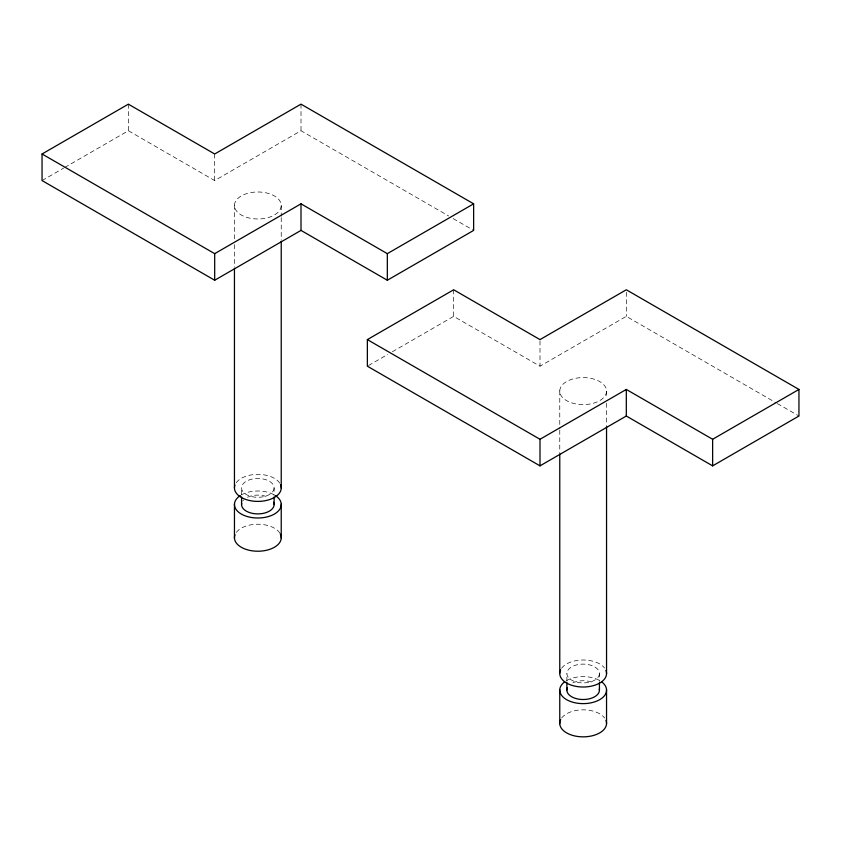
<?xml version="1.0" encoding="UTF-8"?>
<svg xmlns="http://www.w3.org/2000/svg" width="841" height="841" viewBox="0 0 841 841"><rect width="100%" height="100%" fill="white"/><g stroke="black" fill="none" stroke-linecap="round" stroke-linejoin="round"><path stroke-width="0.63" stroke-dasharray="4.21 3.15" d="M241.577 494.434L241.577 488.179M566.887 681.315L566.887 673.799M42.05 180.563L63.632 168.105M64.768 167.454L128.368 130.733L214.686 180.563L301.004 130.733L448.652 215.979M368.495 365.53L387.806 354.387M392.348 351.759L453.677 316.353L539.996 366.192L626.314 316.353L776.232 402.913M777.368 403.564L798.95 416.022M453.194 218.597L473.641 230.402M599.423 673.799A16.273 9.398 0 0 1 574.582 681.494A16.273 9.398 0 0 1 575.465 665.231A16.273 9.398 0 0 1 599.423 673.799L599.433 681.357M274.113 488.179A16.273 9.398 0 0 1 249.262 495.875A16.273 9.398 0 0 1 250.155 479.601A16.273 9.398 0 0 1 274.113 488.179L274.113 495.738M626.314 292.311L626.314 316.353M606.55 391.38A23.401 13.509 0 0 1 571.05 402.66A23.401 13.509 0 0 1 571.869 379.27A23.401 13.509 0 0 1 606.55 391.38L606.55 397.951M606.55 403.207L606.55 425.535M559.77 390.834L559.77 428.921M559.77 430.235L559.77 452.563M539.996 340.878L539.996 366.192M453.677 289.777L453.677 316.353M301.004 104.158L301.004 130.733M281.23 205.761A23.401 13.509 0 0 1 245.74 217.041A23.401 13.509 0 0 1 246.56 193.651A23.401 13.509 0 0 1 281.23 205.761L281.23 216.263M281.23 217.577L281.23 239.906M234.45 205.215L234.45 239.359M234.45 244.615L234.45 266.944M214.686 153.987L214.686 180.563M128.368 104.158L128.368 130.733M561.704 717.951A23.401 13.509 0 0 1 583.202 709.836A23.401 13.509 0 0 1 604.647 718.004M566.645 680.548A23.401 13.509 0 0 1 600.737 681.21M561.578 668.28A23.401 13.509 0 0 1 582.897 659.996A23.401 13.509 0 0 1 604.521 668.006M572.847 682.85A16.273 9.398 0 0 1 593.599 682.913M236.395 532.332A23.401 13.509 0 0 1 258.629 524.227A23.401 13.509 0 0 1 279.874 533.173M241.335 494.929A23.401 13.509 0 0 1 274.418 494.971M236.268 482.66A23.401 13.509 0 0 1 258.324 474.377A23.401 13.509 0 0 1 279.769 483.176M242.744 500.994A16.273 9.398 0 0 1 243.627 499.932M247.538 497.231A16.273 9.398 0 0 1 268.29 497.294"/><path stroke-width="1.26" d="M241.567 504.453L241.567 496.936M566.876 690.072L566.887 682.566M42.05 153.987L128.368 104.158L214.686 153.987L301.004 104.158L473.641 203.827L473.641 230.402L387.323 280.242L301.004 230.402L214.686 280.242L42.05 180.563L42.05 153.987L214.686 253.656L301.004 203.827L387.323 253.656L473.641 203.827M367.359 339.606L453.677 289.777L539.996 339.606L626.314 289.777L798.95 389.446L798.95 416.022L712.632 465.861L626.314 416.022L539.996 465.861L367.359 366.192L367.359 339.606L539.996 439.275L626.314 389.446L712.632 439.275L798.95 389.446M599.433 682.619L599.433 690.167M274.113 496.999L274.124 504.547M712.632 439.275L712.632 465.861M626.314 389.446L626.314 416.022M606.55 426.85L606.55 673.778M606.54 689.725L606.54 723.796M559.77 453.877L559.77 673.231M559.77 689.673L559.77 723.744M539.996 439.275L539.996 465.861M387.323 253.656L387.323 280.242M301.004 203.827L301.004 230.402M281.23 241.22L281.23 488.158M281.23 504.106L281.23 538.177M234.45 268.258L234.45 487.612M234.46 504.043L234.46 538.124M214.686 253.656L214.686 280.242M606.004 720.422A23.401 13.509 0 0 1 582.371 736.842A23.401 13.509 0 0 1 560.705 719.549M601.672 681.862A23.401 13.509 0 0 1 598.96 700.08A23.401 13.509 0 0 1 567.286 700.048A23.401 13.509 0 0 1 564.7 681.82M605.93 670.414A23.401 13.509 0 0 1 582.676 687.013A23.401 13.509 0 0 1 560.621 669.888M599.318 688.989A16.273 9.398 0 0 1 582.046 699.491A16.273 9.398 0 0 1 567.412 687.738M280.621 484.794A23.401 13.509 0 0 1 258.103 501.394A23.401 13.509 0 0 1 234.954 485.089M275.428 495.591A23.401 13.509 0 0 1 274.008 514.271A23.401 13.509 0 0 1 241.619 514.229A23.401 13.509 0 0 1 240.326 495.549M280.326 533.982A23.401 13.509 0 0 1 258.534 551.223A23.401 13.509 0 0 1 235.017 534.75M273.63 502.214A16.273 9.398 0 0 1 258.776 513.883A16.273 9.398 0 0 1 241.703 503.275"/></g></svg>
